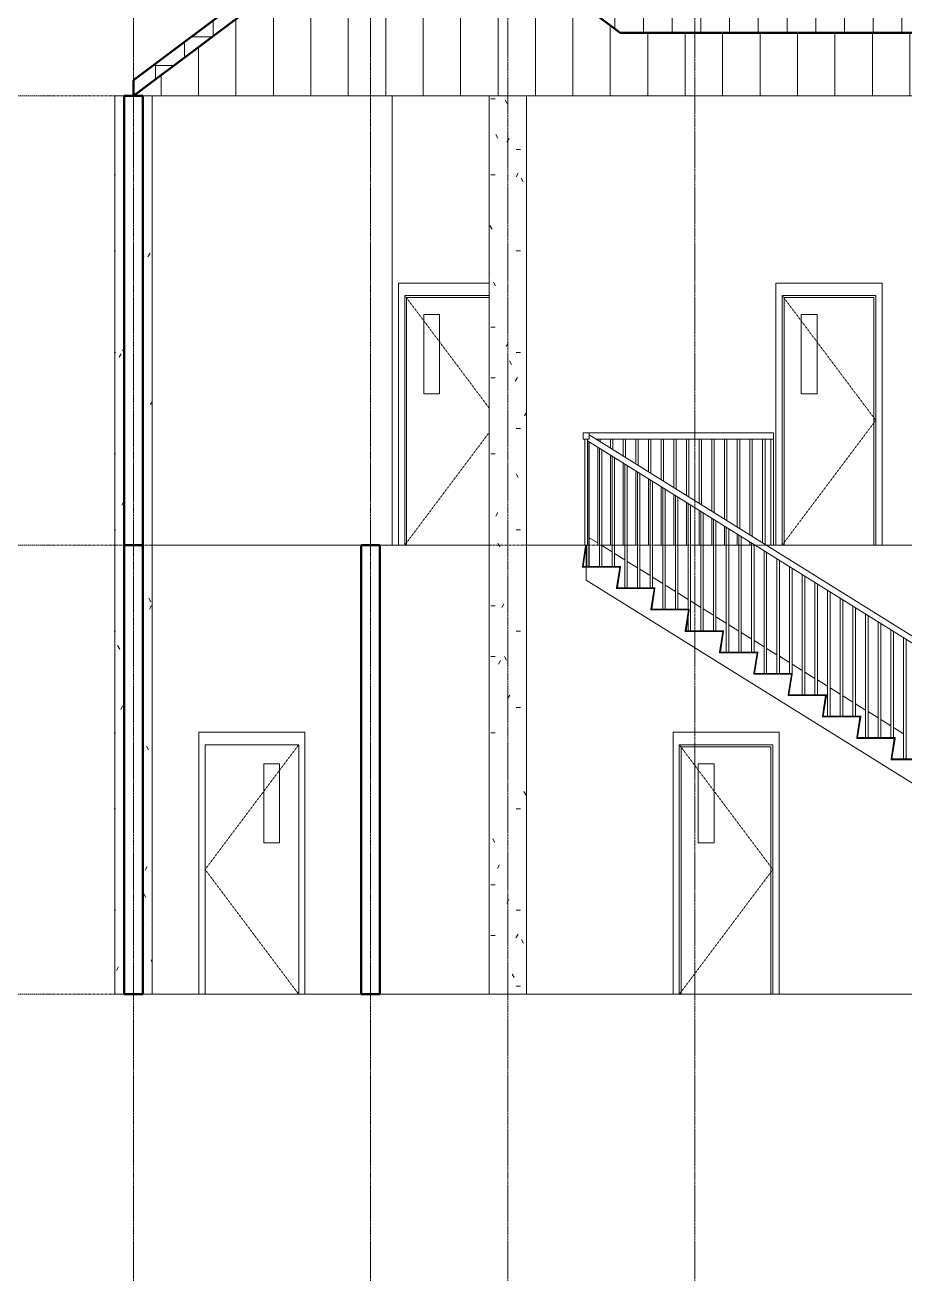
# Model space of a CAD drawing. Header units: millimetres. Extents: x -18254 to 14487, y -2297 to 13088.
# Drawn here: x -10690 to -3639, y -2297 to 7767 of the extents above; entities that cross this region are included whole.
import ezdxf

# ---------------------------------------------------------------- set-up
doc = ezdxf.new("R2010")
doc.units = ezdxf.units.MM
for name, pattern in [('Centre', [31.75, 6.35, -4.7625, 15.875, -4.7625]), ('Dash 1_5mm', [3, 1.5, -1.5]), ('Grid Line 12_5mm', [21.5, 12.5, -3, 3, -3])]:
    doc.linetypes.add(name, pattern=pattern)
for name, color, linetype, lineweight in [('A-COLS-____-OTLN', 7, 'Continuous', 9), ('A-DOOR-____-OTLN-1', 7, 'Dash 1_5mm', 9), ('A-DOOR-____-OTLN-2', 7, 'Continuous', 9), ('A-DOOR-FRAM-OTLN', 7, 'Continuous', 9), ('A-FLOR-HRAL-MCUT', 7, 'Continuous', 9), ('A-FLOR-HRAL-OTLN', 7, 'Continuous', 9), ('A-FLOR-LEVL-OTLN-1', 7, 'Centre', 9), ('A-ROOF-____-MCUT', 7, 'Continuous', 50), ('A-ROOF-____-PATT-2', 7, 'Continuous', 9), ('A-WALL-____-MCUT', 7, 'Continuous', 50), ('A-WALL-____-OTLN', 7, 'Continuous', 15), ('S-GRID-____-OTLN-1', 7, 'Grid Line 12_5mm', 9), ('S-STRS-____-MCUT', 7, 'Continuous', 18), ('S-STRS-____-OTLN', 7, 'Continuous', 9)]:
    doc.layers.add(name, color=color, linetype=linetype, lineweight=lineweight)
doc.layers.add('A-ROOF-____-PATT-1', color=9, linetype='Continuous', lineweight=9, true_color=0xc0c0c0)
pattern_1 = [(0, (-2283.7, 5143.75), (812.8, 203.2), [33.528, -576.072, 33.528, -576.072, -3251.2]), (0, (-2283.7, 5143.75), (812.8, 203.2), [-1219.2, 33.528, -1185.672, 33.528, -576.072, -1422.4]), (0, (-2283.7, 5143.75), (812.8, 203.2), [-3048, 33.528, -372.872, 33.528, -982.472]), (120, (-1978.9, 5245.35), (-582.3764, 602.3054), [33.528, -576.072, 33.528, -3827.272]), (120, (-1978.9, 5245.35), (-582.3764, 602.3054), [-643.128, -576.072, 33.528, -1185.672, -2032]), (120, (-1978.9, 5245.35), (-582.3764, 602.3054), [-2438.4, 33.528, -576.072, 33.528, -1388.872]), (120, (-1978.9, 5245.35), (-582.3764, 602.3054), [-3081.528, -372.872, 33.528, -982.472]), (240, (-1877.3, 5651.75), (-230.4236, -805.5054), [33.528, -576.072, 33.528, -3827.272]), (240, (-1877.3, 5651.75), (-230.4236, -805.5054), [-643.128, -576.072, 33.528, -1185.672, -2032]), (240, (-1877.3, 5651.75), (-230.4236, -805.5054), [-2438.4, 33.528, -576.072, 33.528, -1388.872]), (240, (-1877.3, 5651.75), (-230.4236, -805.5054), [-3081.528, -372.872, 33.528, -982.472])]

# ---------------------------------------------------------------- blocks, each defined once
blk = doc.blocks.new('M_Door-Passage-Single-Vision_Lite - 750 x 2000mm-1696654-Section 3')
at = {"layer": 'A-DOOR-____-OTLN-1'}
for p, q in [((-8497, 2000), (-9247, 1000)), ((-9247, 1000), (-8497, 0))]:
    blk.add_line(p, q, dxfattribs=at)
at = {"layer": 'A-DOOR-____-OTLN-2'}
for p, q in [((-8497, 2000), (-9247, 2000)), ((-9247, 2000), (-9247, 0)), ((-8497, 0), (-8497, 2000)), ((-8777, 1213), (-8777, 1848)), ((-8777, 1848), (-8650, 1848)), ((-8650, 1848), (-8650, 1213)), ((-8650, 1213), (-8777, 1213)), ((-9247, 0), (-8497, 0))]:
    blk.add_line(p, q, dxfattribs=at)
at = {"layer": 'A-DOOR-FRAM-OTLN'}
for p, q in [((-9247, 2000), (-9247, 0)), ((-9247, 2000), (-8497, 2000)), ((-8497, 2000), (-8497, 0)), ((-9247, 0), (-9297, 0)), ((-8497, 0), (-8447, 0))]:
    blk.add_line(p, q, dxfattribs=at)
blk = doc.blocks.new('M_Door-Passage-Single-Vision_Lite - 750 x 2000mm-V1-Section 3')
at = {"layer": 'A-DOOR-____-OTLN-1'}
for p, q in [((-5447, 2000), (-4697, 1000)), ((-4697, 1000), (-5447, 0))]:
    blk.add_line(p, q, dxfattribs=at)
at = {"layer": 'A-DOOR-____-OTLN-2'}
for p, q in [((-5295, 1848), (-5168, 1848)), ((-5295, 1213), (-5295, 1848)), ((-5168, 1848), (-5168, 1213)), ((-5168, 1213), (-5295, 1213)), ((-5432, 0), (-4713, 0))]:
    blk.add_line(p, q, dxfattribs=at)
at = {"layer": 'A-DOOR-FRAM-OTLN'}
for p, q in [((-4647, 2100), (-5497, 2100)), ((-5497, 2100), (-5497, 0)), ((-4647, 2100), (-4647, 0)), ((-5447, 2000), (-4697, 2000)), ((-5447, 0), (-5447, 2000)), ((-5432, 1984), (-4713, 1984)), ((-5432, 0), (-5432, 1984)), ((-4713, 1984), (-4713, 0)), ((-4697, 2000), (-4697, 0)), ((-5497, 0), (-5447, 0)), ((-5447, 0), (-5432, 0)), ((-4697, 0), (-4713, 0)), ((-4647, 0), (-4697, 0))]:
    blk.add_line(p, q, dxfattribs=at)
blk = doc.blocks.new('M_Door-Passage-Single-Vision_Lite - 750 x 2000mm-V5-Section 3')
at = {"layer": 'A-DOOR-____-OTLN-1'}
for p, q in [((-7647, 5600), (-6972, 4700)), ((-6972, 4500), (-7647, 3600))]:
    blk.add_line(p, q, dxfattribs=at)
at = {"layer": 'A-DOOR-____-OTLN-2'}
for p, q in [((-7495, 5448), (-7368, 5448)), ((-7495, 4813), (-7495, 5448)), ((-7368, 5448), (-7368, 4813)), ((-7368, 4813), (-7495, 4813)), ((-7632, 3600), (-6972, 3600))]:
    blk.add_line(p, q, dxfattribs=at)
at = {"layer": 'A-DOOR-FRAM-OTLN'}
for p, q in [((-6972, 5700), (-7697, 5700)), ((-7697, 5700), (-7697, 3600)), ((-7647, 5600), (-6972, 5600)), ((-7647, 3600), (-7647, 5600)), ((-7632, 5584), (-6972, 5584)), ((-7632, 3600), (-7632, 5584)), ((-7697, 3600), (-7647, 3600)), ((-7647, 3600), (-7632, 3600))]:
    blk.add_line(p, q, dxfattribs=at)
blk = doc.blocks.new('M_Door-Passage-Single-Vision_Lite - 750 x 2000mm-V4-Section 3')
at = {"layer": 'A-DOOR-____-OTLN-1'}
for p, q in [((-2347, 5600), (-1597, 4600)), ((-1597, 4600), (-2347, 3600))]:
    blk.add_line(p, q, dxfattribs=at)
at = {"layer": 'A-DOOR-____-OTLN-2'}
for p, q in [((-2195, 5448), (-2068, 5448)), ((-2195, 4813), (-2195, 5448)), ((-2068, 5448), (-2068, 4813)), ((-2068, 4813), (-2195, 4813))]:
    blk.add_line(p, q, dxfattribs=at)
at = {"layer": 'A-DOOR-FRAM-OTLN'}
for p, q in [((-1547, 5700), (-2397, 5700)), ((-2397, 5700), (-2397, 3600)), ((-1547, 5700), (-1547, 3600)), ((-2347, 5600), (-1597, 5600)), ((-2347, 3600), (-2347, 5600)), ((-2332, 5584), (-1613, 5584)), ((-2332, 3600), (-2332, 5584)), ((-1613, 5584), (-1613, 3600)), ((-1597, 5600), (-1597, 3600)), ((-2397, 3600), (-2347, 3600)), ((-1547, 3600), (-1597, 3600))]:
    blk.add_line(p, q, dxfattribs=at)
blk = doc.blocks.new('Railing - 20mm-1718728-Section 3')
at = {"layer": 'A-FLOR-HRAL-OTLN'}
for p, q in [((-6169, 4426), (-6169, 3429)), ((-6189, 3429), (-6189, 3600))]:
    blk.add_line(p, q, dxfattribs=at)
blk = doc.blocks.new('Railing - 20mm-1718726-Section 3')
at = {"layer": 'A-FLOR-HRAL-OTLN'}
for p, q in [((-6087, 3429), (-6087, 4376)), ((-6067, 4363), (-6067, 3429))]:
    blk.add_line(p, q, dxfattribs=at)
blk = doc.blocks.new('Railing - 20mm-1718724-Section 3')
at = {"layer": 'A-FLOR-HRAL-OTLN'}
for p, q in [((-5986, 3429), (-5986, 4312)), ((-5966, 4300), (-5966, 3429))]:
    blk.add_line(p, q, dxfattribs=at)
blk = doc.blocks.new('Railing - 20mm-1718722-Section 3')
at = {"layer": 'A-FLOR-HRAL-OTLN'}
for p, q in [((-5884, 3257), (-5884, 4249)), ((-5864, 4236), (-5864, 3257))]:
    blk.add_line(p, q, dxfattribs=at)
blk = doc.blocks.new('Railing - 20mm-1718720-Section 3')
at = {"layer": 'A-FLOR-HRAL-OTLN'}
for p, q in [((-5783, 3257), (-5783, 4185)), ((-5763, 4173), (-5763, 3257))]:
    blk.add_line(p, q, dxfattribs=at)
blk = doc.blocks.new('Railing - 20mm-1718718-Section 3')
at = {"layer": 'A-FLOR-HRAL-OTLN'}
for p, q in [((-5681, 3257), (-5681, 4122)), ((-5661, 4110), (-5661, 3257))]:
    blk.add_line(p, q, dxfattribs=at)
blk = doc.blocks.new('Railing - 20mm-1718716-Section 3')
at = {"layer": 'A-FLOR-HRAL-OTLN'}
for p, q in [((-5579, 3086), (-5579, 4059)), ((-5559, 4046), (-5559, 3086))]:
    blk.add_line(p, q, dxfattribs=at)
blk = doc.blocks.new('Railing - 20mm-1718714-Section 3')
at = {"layer": 'A-FLOR-HRAL-OTLN'}
for p, q in [((-5478, 3086), (-5478, 3995)), ((-5458, 3983), (-5458, 3086))]:
    blk.add_line(p, q, dxfattribs=at)
blk = doc.blocks.new('Railing - 20mm-1718712-Section 3')
at = {"layer": 'A-FLOR-HRAL-OTLN'}
for p, q in [((-5376, 3086), (-5376, 3932)), ((-5356, 3920), (-5356, 2914)), ((-5376, 3068), (-5376, 3080)), ((-5376, 2914), (-5376, 3027))]:
    blk.add_line(p, q, dxfattribs=at)
blk = doc.blocks.new('Railing - 20mm-1718710-Section 3')
at = {"layer": 'A-FLOR-HRAL-OTLN'}
for p, q in [((-5275, 2914), (-5275, 3869)), ((-5255, 3856), (-5255, 2914))]:
    blk.add_line(p, q, dxfattribs=at)
blk = doc.blocks.new('Railing - 20mm-1718708-Section 3')
at = {"layer": 'A-FLOR-HRAL-OTLN'}
for p, q in [((-5173, 2914), (-5173, 3805)), ((-5153, 3793), (-5153, 2914))]:
    blk.add_line(p, q, dxfattribs=at)
blk = doc.blocks.new('Railing - 20mm-1718706-Section 3')
at = {"layer": 'A-FLOR-HRAL-OTLN'}
for p, q in [((-5071, 2743), (-5071, 3742)), ((-5051, 3730), (-5051, 2743))]:
    blk.add_line(p, q, dxfattribs=at)
blk = doc.blocks.new('Railing - 20mm-1718704-Section 3')
at = {"layer": 'A-FLOR-HRAL-OTLN'}
for p, q in [((-4970, 2743), (-4970, 3679)), ((-4950, 3666), (-4950, 2743))]:
    blk.add_line(p, q, dxfattribs=at)
blk = doc.blocks.new('Railing - 20mm-1718702-Section 3')
at = {"layer": 'A-FLOR-HRAL-OTLN'}
for p, q in [((-4868, 2743), (-4868, 3615)), ((-4848, 3603), (-4848, 2743))]:
    blk.add_line(p, q, dxfattribs=at)
blk = doc.blocks.new('Railing - 20mm-1718700-Section 3')
at = {"layer": 'A-FLOR-HRAL-OTLN'}
for p, q in [((-4767, 2571), (-4767, 3552)), ((-4747, 3540), (-4747, 2571))]:
    blk.add_line(p, q, dxfattribs=at)
blk = doc.blocks.new('Railing - 20mm-1718698-Section 3')
at = {"layer": 'A-FLOR-HRAL-OTLN'}
for p, q in [((-4665, 2571), (-4665, 3489)), ((-4645, 3476), (-4645, 2571))]:
    blk.add_line(p, q, dxfattribs=at)
blk = doc.blocks.new('Railing - 20mm-1718696-Section 3')
at = {"layer": 'A-FLOR-HRAL-OTLN'}
for p, q in [((-4563, 2571), (-4563, 3425)), ((-4543, 3413), (-4543, 2571))]:
    blk.add_line(p, q, dxfattribs=at)
blk = doc.blocks.new('Railing - 20mm-1718694-Section 3')
at = {"layer": 'A-FLOR-HRAL-OTLN'}
for p, q in [((-4462, 2400), (-4462, 3362)), ((-4442, 3350), (-4442, 2400))]:
    blk.add_line(p, q, dxfattribs=at)
blk = doc.blocks.new('Railing - 20mm-1718692-Section 3')
at = {"layer": 'A-FLOR-HRAL-OTLN'}
for p, q in [((-4360, 2400), (-4360, 3299)), ((-4340, 3286), (-4340, 2400))]:
    blk.add_line(p, q, dxfattribs=at)
blk = doc.blocks.new('Railing - 20mm-1694394-Section 3')
at = {"layer": 'A-FLOR-HRAL-OTLN'}
for p, q in [((-4259, 2229), (-4259, 3235)), ((-4239, 3223), (-4239, 2229))]:
    blk.add_line(p, q, dxfattribs=at)
blk = doc.blocks.new('Railing - 20mm-1694392-Section 3')
at = {"layer": 'A-FLOR-HRAL-OTLN'}
for p, q in [((-4157, 2229), (-4157, 3172)), ((-4137, 3160), (-4137, 2229))]:
    blk.add_line(p, q, dxfattribs=at)
blk = doc.blocks.new('Railing - 20mm-1694390-Section 3')
at = {"layer": 'A-FLOR-HRAL-OTLN'}
for p, q in [((-4055, 2229), (-4055, 3109)), ((-4035, 3096), (-4035, 2229))]:
    blk.add_line(p, q, dxfattribs=at)
blk = doc.blocks.new('Railing - 20mm-1694388-Section 3')
at = {"layer": 'A-FLOR-HRAL-OTLN'}
for p, q in [((-3954, 2057), (-3954, 3045)), ((-3934, 3033), (-3934, 2057))]:
    blk.add_line(p, q, dxfattribs=at)
blk = doc.blocks.new('Railing - 20mm-1694386-Section 3')
at = {"layer": 'A-FLOR-HRAL-OTLN'}
for p, q in [((-3852, 2057), (-3852, 2982)), ((-3832, 2970), (-3832, 2057))]:
    blk.add_line(p, q, dxfattribs=at)
blk = doc.blocks.new('Railing - 20mm-1694384-Section 3')
at = {"layer": 'A-FLOR-HRAL-OTLN'}
for p, q in [((-3751, 2057), (-3751, 2919)), ((-3731, 2906), (-3731, 2057))]:
    blk.add_line(p, q, dxfattribs=at)
blk = doc.blocks.new('Railing - 20mm-1694382-Section 3')
at = {"layer": 'A-FLOR-HRAL-OTLN'}
for p, q in [((-3649, 1886), (-3649, 2855)), ((-3629, 2843), (-3629, 1886))]:
    blk.add_line(p, q, dxfattribs=at)
blk = doc.blocks.new('Railing - 20mm-1694380-Section 3')
at = {"layer": 'A-FLOR-HRAL-OTLN'}
for p, q in [((-3547, 1886), (-3547, 2792)), ((-3527, 2780), (-3527, 1886))]:
    blk.add_line(p, q, dxfattribs=at)
blk = doc.blocks.new('Railing - 20mm-1694378-Section 3')
at = {"layer": 'A-FLOR-HRAL-OTLN'}
for p, q in [((-3446, 1886), (-3446, 2729)), ((-3426, 2716), (-3426, 1714)), ((-3446, 1714), (-3446, 1864))]:
    blk.add_line(p, q, dxfattribs=at)
blk = doc.blocks.new('Railing - 20mm-1694376-Section 3')
at = {"layer": 'A-FLOR-HRAL-OTLN'}
for p, q in [((-3344, 1714), (-3344, 2665)), ((-3324, 2653), (-3324, 1714))]:
    blk.add_line(p, q, dxfattribs=at)
blk = doc.blocks.new('Railing - 20mm-1694374-Section 3')
at = {"layer": 'A-FLOR-HRAL-OTLN'}
for p, q in [((-3243, 1714), (-3243, 2602)), ((-3223, 2590), (-3223, 1714))]:
    blk.add_line(p, q, dxfattribs=at)
blk = doc.blocks.new('Railing - 20mm-1694372-Section 3')
at = {"layer": 'A-FLOR-HRAL-OTLN'}
for p, q in [((-3141, 1543), (-3141, 2539)), ((-3121, 2526), (-3121, 1543))]:
    blk.add_line(p, q, dxfattribs=at)
blk = doc.blocks.new('Railing - 20mm-1694370-Section 3')
at = {"layer": 'A-FLOR-HRAL-OTLN'}
for p, q in [((-3039, 1543), (-3039, 2475)), ((-3019, 2463), (-3019, 1543))]:
    blk.add_line(p, q, dxfattribs=at)
blk = doc.blocks.new('Railing - 20mm-1694368-Section 3')
at = {"layer": 'A-FLOR-HRAL-OTLN'}
for p, q in [((-2938, 1543), (-2938, 2412)), ((-2918, 2400), (-2918, 1543))]:
    blk.add_line(p, q, dxfattribs=at)
blk = doc.blocks.new('Railing - 20mm-1694366-Section 3')
at = {"layer": 'A-FLOR-HRAL-OTLN'}
for p, q in [((-2836, 1371), (-2836, 2349)), ((-2816, 2336), (-2816, 1371))]:
    blk.add_line(p, q, dxfattribs=at)
blk = doc.blocks.new('Railing - 20mm-1694364-Section 3')
at = {"layer": 'A-FLOR-HRAL-OTLN'}
for p, q in [((-2735, 1371), (-2735, 2285)), ((-2715, 2273), (-2715, 1371))]:
    blk.add_line(p, q, dxfattribs=at)
blk = doc.blocks.new('Railing - 20mm-1694362-Section 3')
at = {"layer": 'A-FLOR-HRAL-OTLN'}
for p, q in [((-2633, 1371), (-2633, 2222)), ((-2613, 2210), (-2613, 1371)), ((-2618, 1371), (-2613, 1371))]:
    blk.add_line(p, q, dxfattribs=at)
blk = doc.blocks.new('Railing - 20mm-1694360-Section 3')
at = {"layer": 'A-FLOR-HRAL-OTLN'}
for p, q in [((-2531, 1200), (-2531, 2159)), ((-2511, 2146), (-2511, 1200))]:
    blk.add_line(p, q, dxfattribs=at)
blk = doc.blocks.new('Railing - 20mm-1694358-Section 3')
at = {"layer": 'A-FLOR-HRAL-OTLN'}
for p, q in [((-2430, 1200), (-2430, 2095)), ((-2410, 2083), (-2410, 1200))]:
    blk.add_line(p, q, dxfattribs=at)
blk = doc.blocks.new('Railing - 20mm-1694356-Section 3')
at = {"layer": 'A-FLOR-HRAL-OTLN'}
for p, q in [((-2328, 1029), (-2328, 2032)), ((-2308, 2020), (-2308, 1029))]:
    blk.add_line(p, q, dxfattribs=at)
blk = doc.blocks.new('Railing - 20mm-1694354-Section 3')
at = {"layer": 'A-FLOR-HRAL-OTLN'}
for p, q in [((-2227, 1029), (-2227, 1969)), ((-2207, 1956), (-2207, 1029))]:
    blk.add_line(p, q, dxfattribs=at)
blk = doc.blocks.new('Railing - 20mm-1694352-Section 3')
at = {"layer": 'A-FLOR-HRAL-OTLN'}
for p, q in [((-2125, 1029), (-2125, 1905)), ((-2105, 1893), (-2105, 1029))]:
    blk.add_line(p, q, dxfattribs=at)
blk = doc.blocks.new('Railing - 20mm-1694350-Section 3')
at = {"layer": 'A-FLOR-HRAL-OTLN'}
for p, q in [((-2023, 857), (-2023, 1842)), ((-2003, 1830), (-2003, 857))]:
    blk.add_line(p, q, dxfattribs=at)
blk = doc.blocks.new('Railing - 20mm-1694348-Section 3')
at = {"layer": 'A-FLOR-HRAL-OTLN'}
for p, q in [((-1922, 857), (-1922, 1779)), ((-1902, 1766), (-1902, 857))]:
    blk.add_line(p, q, dxfattribs=at)
blk = doc.blocks.new('Railing - 20mm-1694346-Section 3')
at = {"layer": 'A-FLOR-HRAL-OTLN'}
for p, q in [((-1820, 857), (-1820, 1715)), ((-1800, 1703), (-1800, 857))]:
    blk.add_line(p, q, dxfattribs=at)
blk = doc.blocks.new('Railing - 20mm-1694344-Section 3')
at = {"layer": 'A-FLOR-HRAL-OTLN'}
for p, q in [((-1719, 686), (-1719, 1652)), ((-1699, 1640), (-1699, 686))]:
    blk.add_line(p, q, dxfattribs=at)
blk = doc.blocks.new('Railing - 20mm-1694342-Section 3')
at = {"layer": 'A-FLOR-HRAL-OTLN'}
for p, q in [((-1617, 686), (-1617, 1589)), ((-1597, 1576), (-1597, 686))]:
    blk.add_line(p, q, dxfattribs=at)
blk = doc.blocks.new('Railing - 20mm-1694340-Section 3')
at = {"layer": 'A-FLOR-HRAL-OTLN'}
for p, q in [((-1515, 514), (-1515, 1525)), ((-1495, 1513), (-1495, 514))]:
    blk.add_line(p, q, dxfattribs=at)
blk = doc.blocks.new('Railing - 20mm-1694338-Section 3')
at = {"layer": 'A-FLOR-HRAL-OTLN'}
for p, q in [((-1414, 514), (-1414, 1462)), ((-1394, 1450), (-1394, 514))]:
    blk.add_line(p, q, dxfattribs=at)
blk = doc.blocks.new('Railing - 20mm-1694336-Section 3')
at = {"layer": 'A-FLOR-HRAL-OTLN'}
for p, q in [((-1312, 514), (-1312, 1399)), ((-1292, 1386), (-1292, 514))]:
    blk.add_line(p, q, dxfattribs=at)
blk = doc.blocks.new('Railing - 20mm-1694334-Section 3')
at = {"layer": 'A-FLOR-HRAL-OTLN'}
for p, q in [((-1211, 343), (-1211, 1335)), ((-1191, 1323), (-1191, 343))]:
    blk.add_line(p, q, dxfattribs=at)
blk = doc.blocks.new('Railing - 20mm-1694332-Section 3')
at = {"layer": 'A-FLOR-HRAL-OTLN'}
for p, q in [((-1109, 343), (-1109, 1272)), ((-1089, 1260), (-1089, 343))]:
    blk.add_line(p, q, dxfattribs=at)
blk = doc.blocks.new('Railing - 20mm-1694330-Section 3')
at = {"layer": 'A-FLOR-HRAL-OTLN'}
for p, q in [((-1007, 343), (-1007, 1209)), ((-987, 1196), (-987, 343))]:
    blk.add_line(p, q, dxfattribs=at)
blk = doc.blocks.new('Railing - 20mm-1694328-Section 3')
at = {"layer": 'A-FLOR-HRAL-OTLN'}
for p, q in [((-906, 171), (-906, 1145)), ((-886, 1133), (-886, 171))]:
    blk.add_line(p, q, dxfattribs=at)
blk = doc.blocks.new('Railing - 20mm-1694326-Section 3')
at = {"layer": 'A-FLOR-HRAL-OTLN'}
for p, q in [((-804, 171), (-804, 1082)), ((-784, 1070), (-784, 171))]:
    blk.add_line(p, q, dxfattribs=at)
blk = doc.blocks.new('Railing - 20mm-1694324-Section 3')
at = {"layer": 'A-FLOR-HRAL-OTLN'}
for p, q in [((-6173, 4429), (-6173, 3429)), ((-6193, 3429), (-6193, 3600))]:
    blk.add_line(p, q, dxfattribs=at)
blk = doc.blocks.new('Railing - 20mm-1694322-Section 3')
at = {"layer": 'A-FLOR-HRAL-OTLN'}
for p, q in [((-712, 171), (-712, 1025)), ((-692, 1012), (-692, 171))]:
    blk.add_line(p, q, dxfattribs=at)
blk = doc.blocks.new('Railing - Railing-1694290-Section 3')
for name in ['Railing - 20mm-1694324-Section 3', 'Railing - 20mm-1718728-Section 3', 'Railing - 20mm-1718726-Section 3', 'Railing - 20mm-1718724-Section 3', 'Railing - 20mm-1718722-Section 3', 'Railing - 20mm-1718720-Section 3', 'Railing - 20mm-1718718-Section 3', 'Railing - 20mm-1718716-Section 3', 'Railing - 20mm-1718714-Section 3', 'Railing - 20mm-1718712-Section 3', 'Railing - 20mm-1718710-Section 3', 'Railing - 20mm-1718708-Section 3', 'Railing - 20mm-1718706-Section 3', 'Railing - 20mm-1718704-Section 3', 'Railing - 20mm-1718702-Section 3', 'Railing - 20mm-1718700-Section 3', 'Railing - 20mm-1718698-Section 3', 'Railing - 20mm-1718696-Section 3', 'Railing - 20mm-1718694-Section 3', 'Railing - 20mm-1718692-Section 3', 'Railing - 20mm-1694394-Section 3', 'Railing - 20mm-1694392-Section 3', 'Railing - 20mm-1694390-Section 3', 'Railing - 20mm-1694388-Section 3', 'Railing - 20mm-1694386-Section 3', 'Railing - 20mm-1694384-Section 3', 'Railing - 20mm-1694382-Section 3', 'Railing - 20mm-1694380-Section 3', 'Railing - 20mm-1694378-Section 3', 'Railing - 20mm-1694376-Section 3', 'Railing - 20mm-1694374-Section 3', 'Railing - 20mm-1694372-Section 3', 'Railing - 20mm-1694370-Section 3', 'Railing - 20mm-1694368-Section 3', 'Railing - 20mm-1694366-Section 3', 'Railing - 20mm-1694364-Section 3', 'Railing - 20mm-1694362-Section 3', 'Railing - 20mm-1694360-Section 3', 'Railing - 20mm-1694358-Section 3', 'Railing - 20mm-1694356-Section 3', 'Railing - 20mm-1694354-Section 3', 'Railing - 20mm-1694352-Section 3', 'Railing - 20mm-1694350-Section 3', 'Railing - 20mm-1694348-Section 3', 'Railing - 20mm-1694346-Section 3', 'Railing - 20mm-1694344-Section 3', 'Railing - 20mm-1694342-Section 3', 'Railing - 20mm-1694340-Section 3', 'Railing - 20mm-1694338-Section 3', 'Railing - 20mm-1694336-Section 3', 'Railing - 20mm-1694334-Section 3', 'Railing - 20mm-1694332-Section 3', 'Railing - 20mm-1694330-Section 3', 'Railing - 20mm-1694328-Section 3', 'Railing - 20mm-1694326-Section 3', 'Railing - 20mm-1694322-Section 3']:
    blk.add_blockref(name, (0, 0))
blk = doc.blocks.new('Top Rail Type - Top Rail_Internal_-1694300-Section 3')
at = {"layer": 'A-FLOR-HRAL-OTLN'}
for p, q in [((-6183, 4435), (-693, 1013)), ((-693, 1071), (-6168, 4484)), ((-693, 1071), (-693, 1013))]:
    blk.add_line(p, q, dxfattribs=at)
blk = doc.blocks.new('Railing - 20mm-V8-Section 3')
at = {"layer": 'A-FLOR-HRAL-OTLN'}
for p, q in [((-4712, 3600), (-4712, 4450)), ((-4692, 3600), (-4692, 4450)), ((-4712, 3600), (-4692, 3600))]:
    blk.add_line(p, q, dxfattribs=at)
blk = doc.blocks.new('Railing - 20mm-V9-Section 3')
at = {"layer": 'A-FLOR-HRAL-OTLN'}
for p, q in [((-6203, 4450), (-6203, 3600)), ((-6183, 3600), (-6183, 4450)), ((-6203, 3600), (-6183, 3600))]:
    blk.add_line(p, q, dxfattribs=at)
blk = doc.blocks.new('Railing - 20mm-V10-Section 3')
at = {"layer": 'A-FLOR-HRAL-OTLN'}
for p, q in [((-6101, 4443), (-6101, 4450)), ((-6081, 4430), (-6081, 4450)), ((-6101, 3600), (-6101, 4384)), ((-6101, 3600), (-6087, 3600))]:
    blk.add_line(p, q, dxfattribs=at)
blk = doc.blocks.new('Railing - 20mm-V11-Section 3')
at = {"layer": 'A-FLOR-HRAL-OTLN'}
for p, q in [((-5999, 4380), (-5999, 4450)), ((-5979, 4367), (-5979, 4450)), ((-5999, 3600), (-5999, 4321)), ((-5999, 3600), (-5986, 3600))]:
    blk.add_line(p, q, dxfattribs=at)
blk = doc.blocks.new('Railing - 20mm-V12-Section 3')
at = {"layer": 'A-FLOR-HRAL-OTLN'}
for p, q in [((-5898, 4316), (-5898, 4450)), ((-5878, 4304), (-5878, 4450)), ((-5898, 3600), (-5898, 4257)), ((-5898, 3600), (-5884, 3600))]:
    blk.add_line(p, q, dxfattribs=at)
blk = doc.blocks.new('Railing - 20mm-V13-Section 3')
at = {"layer": 'A-FLOR-HRAL-OTLN'}
for p, q in [((-5796, 4253), (-5796, 4450)), ((-5776, 4240), (-5776, 4450)), ((-5796, 3600), (-5796, 4194)), ((-5796, 3600), (-5783, 3600))]:
    blk.add_line(p, q, dxfattribs=at)
blk = doc.blocks.new('Railing - 20mm-V14-Section 3')
at = {"layer": 'A-FLOR-HRAL-OTLN'}
for p, q in [((-5695, 4190), (-5695, 4450)), ((-5675, 4177), (-5675, 4450)), ((-5695, 3600), (-5695, 4131)), ((-5695, 3600), (-5681, 3600))]:
    blk.add_line(p, q, dxfattribs=at)
blk = doc.blocks.new('Railing - 20mm-V15-Section 3')
at = {"layer": 'A-FLOR-HRAL-OTLN'}
for p, q in [((-5593, 4126), (-5593, 4450)), ((-5573, 4114), (-5573, 4450)), ((-5593, 3600), (-5593, 4067)), ((-5593, 3600), (-5579, 3600))]:
    blk.add_line(p, q, dxfattribs=at)
blk = doc.blocks.new('Railing - 20mm-V16-Section 3')
at = {"layer": 'A-FLOR-HRAL-OTLN'}
for p, q in [((-5491, 4063), (-5491, 4450)), ((-5471, 4050), (-5471, 4450)), ((-5491, 3600), (-5491, 4004)), ((-5491, 3600), (-5478, 3600))]:
    blk.add_line(p, q, dxfattribs=at)
blk = doc.blocks.new('Railing - 20mm-V17-Section 3')
at = {"layer": 'A-FLOR-HRAL-OTLN'}
for p, q in [((-5390, 4000), (-5390, 4450)), ((-5370, 3987), (-5370, 4450)), ((-5390, 3600), (-5390, 3941)), ((-5390, 3600), (-5376, 3600))]:
    blk.add_line(p, q, dxfattribs=at)
blk = doc.blocks.new('Railing - 20mm-V18-Section 3')
at = {"layer": 'A-FLOR-HRAL-OTLN'}
for p, q in [((-5288, 3936), (-5288, 4450)), ((-5268, 3924), (-5268, 4450)), ((-5288, 3600), (-5288, 3877)), ((-5288, 3600), (-5275, 3600))]:
    blk.add_line(p, q, dxfattribs=at)
blk = doc.blocks.new('Railing - 20mm-V19-Section 3')
at = {"layer": 'A-FLOR-HRAL-OTLN'}
for p, q in [((-5187, 3873), (-5187, 4450)), ((-5167, 3860), (-5167, 4450)), ((-5187, 3600), (-5187, 3814)), ((-5187, 3600), (-5173, 3600))]:
    blk.add_line(p, q, dxfattribs=at)
blk = doc.blocks.new('Railing - 20mm-V20-Section 3')
at = {"layer": 'A-FLOR-HRAL-OTLN'}
for p, q in [((-5085, 3810), (-5085, 4450)), ((-5065, 3797), (-5065, 4450)), ((-5085, 3600), (-5085, 3751)), ((-5085, 3600), (-5071, 3600))]:
    blk.add_line(p, q, dxfattribs=at)
blk = doc.blocks.new('Railing - 20mm-V21-Section 3')
at = {"layer": 'A-FLOR-HRAL-OTLN'}
for p, q in [((-4983, 3746), (-4983, 4450)), ((-4963, 3734), (-4963, 4450)), ((-4983, 3600), (-4983, 3687)), ((-4983, 3600), (-4970, 3600))]:
    blk.add_line(p, q, dxfattribs=at)
blk = doc.blocks.new('Railing - 20mm-V22-Section 3')
at = {"layer": 'A-FLOR-HRAL-OTLN'}
for p, q in [((-4882, 3683), (-4882, 4450)), ((-4862, 3670), (-4862, 4450)), ((-4882, 3600), (-4882, 3624)), ((-4882, 3600), (-4868, 3600))]:
    blk.add_line(p, q, dxfattribs=at)
blk = doc.blocks.new('Railing - 20mm-V23-Section 3')
at = {"layer": 'A-FLOR-HRAL-OTLN'}
for p, q in [((-4780, 3620), (-4780, 4450)), ((-4760, 3607), (-4760, 4450))]:
    blk.add_line(p, q, dxfattribs=at)
blk = doc.blocks.new('Railing - Railing-1718751-Section 3')
at = {"layer": 'A-FLOR-HRAL-MCUT'}
for p, q in [((-6218, 4500), (-6218, 4450)), ((-6168, 4500), (-6218, 4500)), ((-6218, 4450), (-6168, 4450)), ((-6168, 4450), (-6168, 4500))]:
    blk.add_line(p, q, dxfattribs=at)
at = {"layer": 'A-FLOR-HRAL-OTLN'}
for p, q in [((-4693, 4500), (-6168, 4500)), ((-4693, 4450), (-6112, 4450)), ((-4693, 4500), (-4693, 4450))]:
    blk.add_line(p, q, dxfattribs=at)
for name in ['Railing - 20mm-V9-Section 3', 'Railing - 20mm-V10-Section 3', 'Railing - 20mm-V11-Section 3', 'Railing - 20mm-V12-Section 3', 'Railing - 20mm-V13-Section 3', 'Railing - 20mm-V14-Section 3', 'Railing - 20mm-V15-Section 3', 'Railing - 20mm-V16-Section 3', 'Railing - 20mm-V17-Section 3', 'Railing - 20mm-V18-Section 3', 'Railing - 20mm-V19-Section 3', 'Railing - 20mm-V20-Section 3', 'Railing - 20mm-V21-Section 3', 'Railing - 20mm-V22-Section 3', 'Railing - 20mm-V23-Section 3', 'Railing - 20mm-V8-Section 3']:
    blk.add_blockref(name, (0, 0))
blk = doc.blocks.new('Top Rail Type - Top Rail_Internal_-1718892-Section 3')
at = {"layer": 'A-FLOR-HRAL-OTLN'}
for p, q in [((-6218, 4500), (-6218, 4450)), ((-6168, 4500), (-6218, 4500)), ((-6218, 4450), (-6168, 4450)), ((-6168, 4450), (-6168, 4500)), ((-4693, 4500), (-6168, 4500)), ((-4693, 4450), (-6112, 4450)), ((-4693, 4500), (-4693, 4450))]:
    blk.add_line(p, q, dxfattribs=at)

msp = doc.modelspace()

# ---------------------------------------------------------------- hatches: boundary and pattern name
at = {"layer": 'A-COLS-____-OTLN'}
h = msp.add_hatch(dxfattribs=at)
h.set_pattern_fill('FP_1', color=256, style=0, pattern_type=2)
h.set_pattern_definition(pattern_1)
h.paths.add_polyline_path([(-9897, 0), (-9897, 7200), (-9972, 7200), (-9972, 0)])
h = msp.add_hatch(dxfattribs=at)
h.set_pattern_fill('FP_1', color=256, style=0, pattern_type=2)
h.set_pattern_definition(pattern_1)
h.paths.add_polyline_path([(-9672, 0), (-9672, 7200), (-9747, 7200), (-9747, 0)])
h = msp.add_hatch(dxfattribs=at)
h.set_pattern_fill('FP_1', color=256, style=0, pattern_type=2)
h.set_pattern_definition(pattern_1)
h.paths.add_polyline_path([(-6672, 0), (-6672, 7200), (-6972, 7200), (-6972, 0)])
at = {"layer": 'A-ROOF-____-PATT-1'}
h = msp.add_hatch(dxfattribs=at)
h.set_pattern_fill('FP_2', color=256, style=0, pattern_type=2)
h.set_pattern_definition([(0, (-2283.7, 5143.75), (0, 230), []), (90, (-2283.7, 5143.75), (-230, 1e-14), [])])
h.paths.add_polyline_path([(2378, 7200), (2378, 7325), (1705, 7829), (-5920, 7829), (-7535, 9041), (-9822, 7325), (-9822, 7200), (-7535, 8916), (-5920, 7704), (1705, 7704)])
at = {"layer": 'A-ROOF-____-PATT-2'}
h = msp.add_hatch(dxfattribs=at)
h.set_pattern_fill('FP_3', color=256, style=0, pattern_type=2)
h.set_pattern_definition([(90, (0, 11822.64), (-300, 2e-14), [])])
h.paths.add_polyline_path([(-1672, 7200), (-622, 7200), (-1295, 7704), (-5920, 7704), (-7535, 8916), (-9822, 7200), (-2283, 7200)])

# ---------------------------------------------------------------- linework, layer by layer
at = {"layer": 'A-COLS-____-OTLN'}
for p, q in [((-9972, 7200), (-9897, 7200)), ((-9972, 0), (-9972, 7200)), ((-9747, 7200), (-9672, 7200)), ((-9672, 0), (-9672, 7200)), ((-6972, 0), (-6972, 7200)), ((-6972, 7200), (-6672, 7200)), ((-6672, 0), (-6672, 7200)), ((-9897, 0), (-9972, 0)), ((-9747, 0), (-9672, 0)), ((-6672, 0), (-6972, 0))]:
    msp.add_line(p, q, dxfattribs=at)
at = {"layer": 'A-FLOR-LEVL-OTLN-1'}
for p, q in [((-18254, 7200), (13687, 7200)), ((-18254, 3600), (13687, 3600)), ((-18254, 0), (13687, 0))]:
    msp.add_line(p, q, dxfattribs=at)
at = {"layer": 'A-ROOF-____-MCUT'}
for p, q in [((-7535, 9041), (-9822, 7325)), ((-9822, 7200), (-7535, 8916)), ((-7535, 8916), (-5920, 7704)), ((-5920, 7704), (1705, 7704)), ((-9822, 7325), (-9822, 7200))]:
    msp.add_line(p, q, dxfattribs=at)
at = {"layer": 'A-WALL-____-MCUT'}
for p, q in [((-9897, 7200), (-9897, 0)), ((-9747, 7200), (-9897, 7200)), ((-9747, 0), (-9747, 7200)), ((-9747, 3600), (-9897, 3600)), ((-7847, 3600), (-7997, 3600)), ((-7997, 3600), (-7997, 0)), ((-7847, 0), (-7847, 3600)), ((-9897, 0), (-9747, 0)), ((-7997, 0), (-7847, 0))]:
    msp.add_line(p, q, dxfattribs=at)
at = {"layer": 'A-WALL-____-OTLN'}
for p, q in [((-6972, 7200), (-9672, 7200)), ((-7747, 3600), (-7747, 7200)), ((-3472, 7200), (-6672, 7200)), ((-7997, 3600), (-9672, 3600)), ((-7847, 3600), (-7697, 3600)), ((-6203, 3600), (-6672, 3600)), ((-5999, 3600), (-6067, 3600)), ((-5898, 3600), (-5966, 3600)), ((-5796, 3600), (-5864, 3600)), ((-5695, 3600), (-5763, 3600)), ((-5593, 3600), (-5661, 3600)), ((-5491, 3600), (-5559, 3600)), ((-5390, 3600), (-5458, 3600)), ((-5288, 3600), (-5356, 3600)), ((-5187, 3600), (-5255, 3600)), ((-5085, 3600), (-5153, 3600)), ((-4983, 3600), (-5051, 3600)), ((-4882, 3600), (-4950, 3600)), ((-4843, 3600), (-4848, 3600)), ((-4712, 3600), (-4749, 3600)), ((-4672, 3600), (-4692, 3600)), ((-3872, 3600), (-4622, 3600)), ((-3472, 3600), (-3822, 3600)), ((-9297, 0), (-9297, 2100)), ((-9297, 2100), (-8447, 2100)), ((-8447, 2100), (-8447, 0)), ((-9672, 0), (-9297, 0)), ((-8447, 0), (-7997, 0)), ((-7847, 0), (-6972, 0)), ((-6672, 0), (-5497, 0)), ((-4647, 0), (-3472, 0))]:
    msp.add_line(p, q, dxfattribs=at)
at = {"layer": 'S-GRID-____-OTLN-1'}
for p, q in [((-9822, -2297), (-9822, 11788)), ((-7922, -2297), (-7922, 11788)), ((-6822, -2297), (-6822, 11788)), ((-5322, -2297), (-5322, 11788))]:
    msp.add_line(p, q, dxfattribs=at)
at = {"layer": 'S-STRS-____-MCUT'}
for p, q in [((-6199, 3594), (-6224, 3429)), ((-6218, 3429), (-6193, 3594)), ((-6193, 3594), (-6199, 3594)), ((-5918, 3429), (-6224, 3429)), ((-6224, 3429), (-6224, 3423)), ((-6224, 3429), (-6218, 3429)), ((-6224, 3423), (-5918, 3423)), ((-5924, 3423), (-5949, 3257)), ((-5943, 3257), (-5918, 3423)), ((-5918, 3423), (-5924, 3423)), ((-5918, 3423), (-5918, 3429)), ((-5643, 3257), (-5949, 3257)), ((-5949, 3257), (-5949, 3251)), ((-5949, 3257), (-5943, 3257)), ((-5949, 3251), (-5643, 3251)), ((-5649, 3251), (-5674, 3086)), ((-5668, 3086), (-5643, 3251)), ((-5643, 3251), (-5649, 3251)), ((-5643, 3251), (-5643, 3257)), ((-5368, 3086), (-5674, 3086)), ((-5674, 3086), (-5674, 3080)), ((-5674, 3086), (-5668, 3086)), ((-5674, 3080), (-5368, 3080)), ((-5374, 3080), (-5399, 2914)), ((-5393, 2914), (-5368, 3080)), ((-5368, 3080), (-5374, 3080)), ((-5368, 3080), (-5368, 3086)), ((-5093, 2914), (-5399, 2914)), ((-5399, 2914), (-5399, 2908)), ((-5399, 2914), (-5393, 2914)), ((-5399, 2908), (-5093, 2908)), ((-5099, 2908), (-5124, 2743)), ((-5118, 2743), (-5093, 2908)), ((-5093, 2908), (-5099, 2908)), ((-5093, 2908), (-5093, 2914)), ((-4818, 2743), (-5124, 2743)), ((-5124, 2743), (-5124, 2737)), ((-5124, 2743), (-5118, 2743)), ((-5124, 2737), (-4818, 2737)), ((-4824, 2737), (-4849, 2571)), ((-4843, 2571), (-4818, 2737)), ((-4818, 2737), (-4824, 2737)), ((-4818, 2737), (-4818, 2743)), ((-4543, 2571), (-4849, 2571)), ((-4849, 2571), (-4849, 2565)), ((-4849, 2571), (-4843, 2571)), ((-4849, 2565), (-4543, 2565)), ((-4549, 2565), (-4574, 2400)), ((-4568, 2400), (-4543, 2565)), ((-4543, 2565), (-4549, 2565)), ((-4543, 2565), (-4543, 2571)), ((-4268, 2400), (-4574, 2400)), ((-4574, 2400), (-4574, 2394)), ((-4574, 2400), (-4568, 2400)), ((-4574, 2394), (-4268, 2394)), ((-4274, 2394), (-4299, 2229)), ((-4293, 2229), (-4268, 2394)), ((-4268, 2394), (-4274, 2394)), ((-4268, 2394), (-4268, 2400)), ((-3993, 2229), (-4299, 2229)), ((-4299, 2229), (-4299, 2223)), ((-4299, 2229), (-4293, 2229)), ((-4299, 2223), (-3993, 2223)), ((-3999, 2223), (-4024, 2057)), ((-4018, 2057), (-3993, 2223)), ((-3993, 2223), (-3999, 2223)), ((-3993, 2223), (-3993, 2229)), ((-3718, 2057), (-4024, 2057)), ((-4024, 2057), (-4024, 2051)), ((-4024, 2057), (-4018, 2057)), ((-4024, 2051), (-3718, 2051)), ((-3724, 2051), (-3749, 1886)), ((-3743, 1886), (-3718, 2051)), ((-3718, 2051), (-3724, 2051)), ((-3718, 2051), (-3718, 2057)), ((-3443, 1886), (-3749, 1886)), ((-3749, 1886), (-3749, 1880)), ((-3749, 1886), (-3743, 1886)), ((-3749, 1880), (-3443, 1880))]:
    msp.add_line(p, q, dxfattribs=at)
at = {"layer": 'S-STRS-____-OTLN'}
for p, q in [((-6169, 3659), (-6101, 3617)), ((-6067, 3596), (-5986, 3545)), ((-5966, 3532), (-5884, 3481)), ((-6193, 3423), (-6193, 3320)), ((-5864, 3469), (-5783, 3418)), ((-5763, 3406), (-5681, 3355)), ((-5661, 3342), (-5579, 3291)), ((-6193, 3320), (-866, 0)), ((-5559, 3279), (-5478, 3228)), ((-5458, 3216), (-5376, 3165)), ((-5356, 3152), (-5275, 3101)), ((-5255, 3089), (-5173, 3038)), ((-5153, 3026), (-5071, 2975)), ((-5051, 2962), (-4970, 2911)), ((-4950, 2899), (-4868, 2848)), ((-4848, 2836), (-4767, 2785)), ((-4747, 2772), (-4665, 2721)), ((-4645, 2709), (-4563, 2658)), ((-4543, 2646), (-4462, 2595)), ((-4442, 2582), (-4360, 2531)), ((-4340, 2519), (-4259, 2468)), ((-4239, 2456), (-4157, 2405)), ((-4137, 2392), (-4055, 2341)), ((-4035, 2329), (-3954, 2278)), ((-3934, 2266), (-3852, 2215)), ((-3832, 2202), (-3751, 2151)), ((-3731, 2139), (-3649, 2088))]:
    msp.add_line(p, q, dxfattribs=at)

# ---------------------------------------------------------------- block references
at = {"layer": 'A-DOOR-____-OTLN-1'}
for name, p in [('M_Door-Passage-Single-Vision_Lite - 750 x 2000mm-V5-Section 3', (0, 0)), ('M_Door-Passage-Single-Vision_Lite - 750 x 2000mm-V4-Section 3', (-2275, 0)), ('M_Door-Passage-Single-Vision_Lite - 750 x 2000mm-V1-Section 3', (0, 0)), ('M_Door-Passage-Single-Vision_Lite - 750 x 2000mm-1696654-Section 3', (0, 0))]:
    msp.add_blockref(name, p, dxfattribs=at)
at = {"layer": 'A-FLOR-HRAL-OTLN'}
for name in ['Railing - Railing-1718751-Section 3', 'Top Rail Type - Top Rail_Internal_-1718892-Section 3', 'Railing - Railing-1694290-Section 3', 'Top Rail Type - Top Rail_Internal_-1694300-Section 3']:
    msp.add_blockref(name, (0, 0), dxfattribs=at)

doc.saveas('drawing.dxf')
